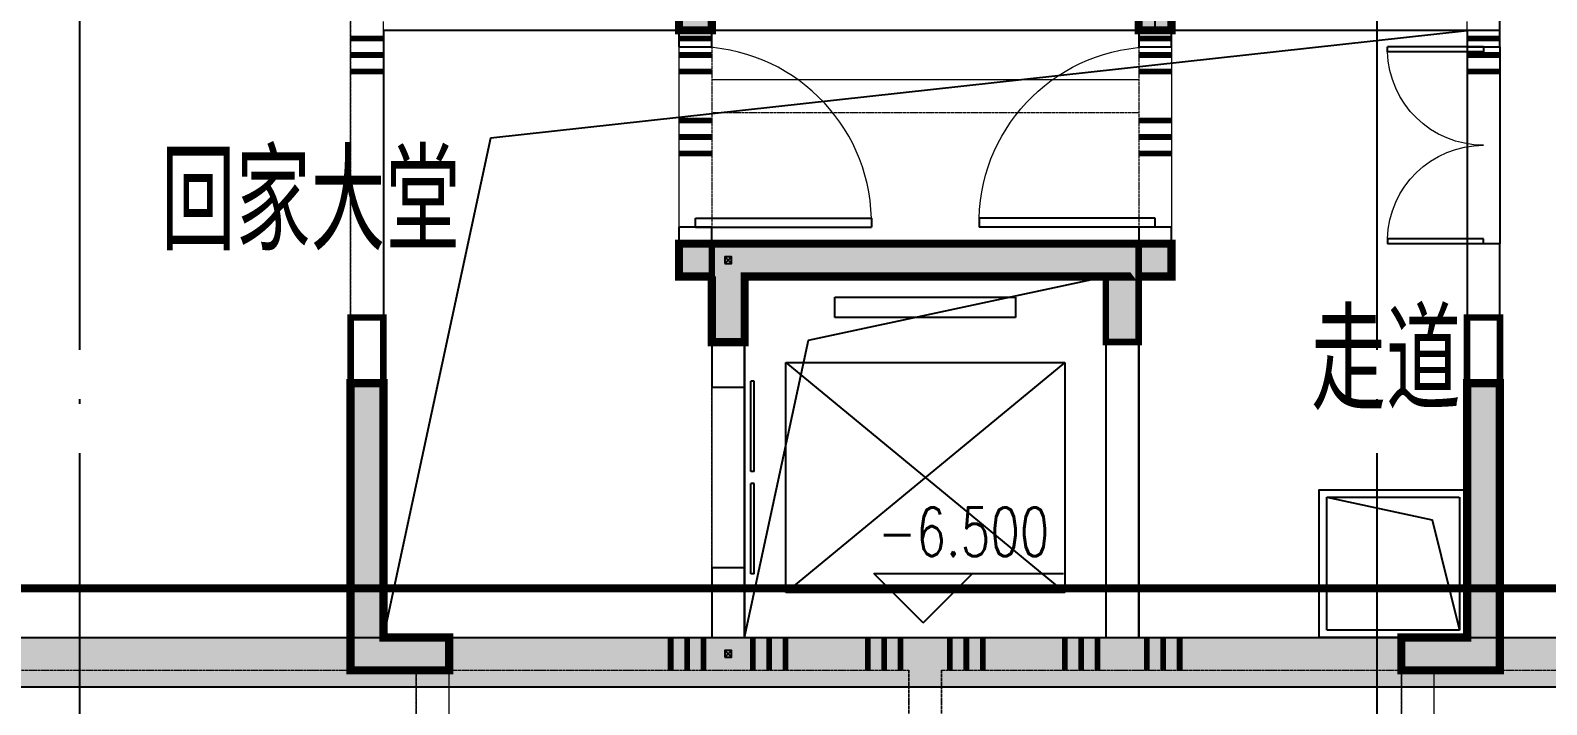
# Model space of a CAD drawing. Extents: x 290727 to 13733020, y 1731457 to 3643100.
# Drawn here: x 592112 to 601347, y 2146870 to 2150980 of the extents above; entities that cross this region are included whole.
import ezdxf

# ---------------------------------------------------------------- set-up
doc = ezdxf.new("R2010")
doc.units = 0
doc.header["$LTSCALE"] = 10
for name, pattern in [('DASH', [0.35, 0.25, -0.1]), ('DASHED', [0.75, 0.5, -0.25]), ('DOTE', [2.4200000000000004, 2, -0.2, 0.02, -0.2])]:
    doc.linetypes.add(name, pattern=pattern)
doc.layers.get('0').update_dxf_attribs({"linetype": 'CONTINUOUS'})
for name, color, linetype in [('BEAM_CON', 4, 'CONTINUOUS'), ('BEAM_CONT', 4, 'CONTINUOUS'), ('BEAM_DASH', 144, 'DASHED'), ('BEAM_SE', 144, 'DASHED'), ('DIM_ELEV', 3, 'CONTINUOUS'), ('DOTE', 8, 'DOTE'), ('EVTR', 2, 'CONTINUOUS'), ('pl', 7, 'CONTINUOUS'), ('PROMPT', 1, 'CONTINUOUS'), ('PUB_HATCH', 8, 'CONTINUOUS'), ('PUB_TEXT', 7, 'CONTINUOUS'), ('WALL', 255, 'CONTINUOUS'), ('WINDOW', 4, 'CONTINUOUS'), ('作业图', 4, 'CONTINUOUS'), ('文字', 4, 'CONTINUOUS'), ('洞口边线', 7, 'CONTINUOUS'), ('防火分区示意线', 4, 'CONTINUOUS'), ('防火分区线', 7, 'CONTINUOUS')]:
    doc.layers.add(name, color=color, linetype=linetype)
for name, color, linetype, lineweight in [('S_ConcWall', 8, 'CONTINUOUS', 35), ('S_Hole', 9, 'CONTINUOUS', 18), ('S_SubBeamHoop', 1, 'CONTINUOUS', 40)]:
    doc.layers.add(name, color=color, linetype=linetype, lineweight=lineweight)
doc.layers.get('0').off()
doc.styles.add('_TCH_DIM', font='SIMPLEX', dxfattribs={"bigfont": 'GBCBIG'})
doc.styles.add('HNSJY', font='HNSJY-07', dxfattribs={"width": 0.8, "bigfont": 'HNSJY-HZ'})

# ---------------------------------------------------------------- blocks, each defined once
blk = doc.blocks.new('A$C55C93FC2')
at = {"layer": 'DOTE', "linetype": 'DOTE', "ltscale": 150}
for p, q in [((107484.1350579558, 127235.4713699026), (107484.1350579553, 12199.99773951061)), ((115384.1350579556, 127235.4713699026), (115384.1350579551, 12199.99773951061))]:
    blk.add_line(p, q, dxfattribs=at)
blk = doc.blocks.new('A$C0FD13E37')
h = blk.add_hatch(color=0)
h.dxf.hatch_style = 1
h.paths.add_polyline_path([(13574.85414644354, 4200.000203816046), (13824.85414644354, 4200.000203816046), (13824.85414644354, 2149.999715534796), (13574.85414644354, 2149.999715534796)])
h.paths.add_polyline_path([(7574.99867769354, 4200.000203816046), (7824.99867769354, 4200.000203816046), (7824.99867769354, 2149.999715534796), (7574.99867769354, 2149.999715534796)])
h.paths.add_polyline_path([(3599.99867769354, -0.0002844652044586837), (3599.99867769354, 2149.999715534796), (3849.99867769354, 2149.999715534796), (3849.99867769354, 249.9997155347955), (4499.99867769354, 249.9997155347955), (4499.99867769354, -0.0002844652044586837)])
h.paths.add_polyline_path([(8799.99477144354, 12950.00020381605), (8799.99477144354, 13200.00020381605), (9399.99867769354, 13200.00020381605), (9399.99867769354, 9400.000203816046), (9199.99867769354, 9400.000203816046), (9199.99867769354, 12950.00020381605)])
h.paths.add_polyline_path([(12199.85219331854, 12950.00020381605), (12199.85219331854, 9400.000203816046), (11999.85219331854, 9400.000203816046), (11999.85219331854, 13200.00020381605), (12599.84828706854, 13200.00020381605), (12599.84828706854, 12950.00020381605)])
h.paths.add_polyline_path([(7199.99867769354, 5500.000203816046), (7199.99867769354, 7250.000203816046), (7399.99867769354, 7250.000203816046), (7399.99867769354, 5700.000203816046), (7799.99867769354, 5700.000203816046), (7799.99867769354, 5500.000203816046)])
h.paths.add_polyline_path([(13999.85219331854, 5700.000203816046), (13999.85219331854, 7250.000203816046), (14199.85219331854, 7250.000203816046), (14199.85219331854, 5500.000203816046), (13599.85219331854, 5500.000203816046), (13599.85219331854, 5700.000203816046)])
h.paths.add_polyline_path([(-0.001078165834769607, -0.0007727464544586837), (-0.001078165834769607, 2149.999715534796), (249.9989218341652, 2149.999715534796), (249.9989218341652, 250.0002038160455), (399.9984335529152, 250.0006920972955), (399.9991659747902, 0.0006920972955413163)])
h.paths.add_polyline_path([(249.9989218341652, 5450.000203816046), (249.9989218341652, 3550.000203816046), (-0.001078165834769607, 3550.000203816046), (-0.001078165834769607, 5700.000203816046), (399.9989218341652, 5700.000203816046), (399.9989218341652, 5450.000203816046)])
h.paths.add_polyline_path([(10099.99867769354, 249.9997155347955), (10575.42348238104, 249.9997155347955), (10574.99867769354, 2149.973836628546), (10824.99867769354, 2150.025594441046), (10825.42348238104, 249.9997155347955), (11299.99867769354, 249.9997155347955), (11299.99867769354, -0.0002844652044586837), (10575.42348238104, -0.0002844652044586837), (10099.99867769354, -0.0002844652044586837)])
h.paths.add_polyline_path([(17549.99965425604, 249.9997155347955), (17549.99965425604, 2149.999715534796), (17799.99965425604, 2149.999715534796), (17799.99965425604, -0.0002844652044586837), (16899.99965425604, -0.0002844652044586837), (16899.99965425604, 249.9997155347955)])
h.paths.add_polyline_path([(19849.99965425604, 5700.000203816046), (19849.99965425604, 6050.000203816046), (20099.99965425604, 6050.000203816046), (20099.99965425604, 5450.000203816046), (17949.99965425604, 5450.000203816046), (17949.99965425604, 5700.000203816046)])
h.paths.add_polyline_path([(7449.99867769354, 12950.00020381605), (7449.99867769354, 10550.00020381605), (6799.99867769354, 10550.00020381605), (6799.99867769354, 10800.00020381605), (7199.99867769354, 10800.00020381605), (7199.99867769354, 13200.00020381605), (7499.99477144354, 13200.00020381605), (7499.99477144354, 12950.00020381605)])
h.paths.add_polyline_path([(14199.85219331854, 13200.00020381605), (14199.85219331854, 10800.00020381605), (14599.85316988104, 10800.00020381605), (14599.85316988104, 10550.00020381605), (13949.85219331854, 10550.00020381605), (13949.85219331854, 12950.00020381605), (13899.84828706854, 12950.00020381605), (13899.84828706854, 13200.00020381605)])
h.paths.add_polyline_path([(19849.99965425604, 10550.00020381605), (19499.99965425604, 10550.00020381605), (19499.99965425604, 10800.00020381605), (20099.99965425604, 10800.00020381605), (20099.99965425604, 8650.000203816046), (19849.99965425604, 8650.000203816046)])
h.paths.add_polyline_path([(1299.998921834165, 5450.000203816046), (1299.998921834165, 6100.000203816046), (1549.998921834165, 6100.000203816046), (1549.998921834165, 5700.000203816046), (3449.99867769354, 5700.000203816046), (3449.99867769354, 5450.000203816046)])
h.paths.add_polyline_path([(1549.998921834165, 10550.00020381605), (1549.998921834165, 8650.000203816046), (1299.998921834165, 8650.000203816046), (1299.998921834165, 10800.00020381605), (1899.998921834165, 10800.00020381605), (1899.998921834165, 10550.00020381605)])
h.paths.add_polyline_path([(28774.99965425604, 4199.646688191046), (29024.99965425604, 4199.646688191046), (29024.99965425604, 2149.647176472296), (28774.99965425604, 2149.647176472296)])
h.paths.add_polyline_path([(34774.93520113104, 4199.374227253546), (35024.93520113104, 4199.364461628546), (35024.86098238104, 2149.364461628546), (34774.86098238104, 2149.373250691046)])
h.paths.add_polyline_path([(38749.74379488104, 249.9997155347955), (38749.82191988104, 2149.189656941046), (38999.82191988104, 2149.179891316046), (38999.74379488104, -0.0002844652044586837), (38099.74379488104, -0.0002844652044586837), (38099.74379488104, 249.9997155347955)])
h.paths.add_polyline_path([(33400.33754488104, 12949.43965694105), (33800.33363863104, 12949.41817256605), (33800.34535738104, 13199.41817256605), (33200.33754488104, 13199.44746944105), (33200.18129488104, 9399.448446003546), (33400.17738863104, 9399.441610066046)])
h.paths.add_polyline_path([(30600.48012300604, 13199.57051631605), (30600.32387300604, 9399.567586628546), (30400.32777925604, 9399.574422566046), (30400.48402925604, 12949.57442256605), (30000.47426363104, 12949.58223506605), (30000.47816988104, 13199.58028194105)])
h.paths.add_polyline_path([(35199.99770113104, 5700.000203816046), (35199.99770113104, 7249.349813191046), (35399.99770113104, 7249.349813191046), (35399.99770113104, 5500.000203816046), (34799.99770113104, 5500.000203816046), (34799.99770113104, 5700.000203816046)])
h.paths.add_polyline_path([(28400.14027925604, 5500.000203816046), (28400.21840425604, 7249.608602253546), (28600.21840425604, 7249.598836628546), (28600.14027925604, 5700.000203816046), (29000.14223238104, 5700.000203816046), (29000.14223238104, 5500.000203816046)])
h.paths.add_polyline_path([(31299.81410738104, 249.9997155347955), (31774.35707613104, 249.9997155347955), (31774.88832613104, 2149.638387409796), (32024.88832613104, 2149.568074909796), (32024.35707613104, 249.9997155347955), (32499.81410738104, 249.9997155347955), (32499.81410738104, -0.0002844652044586837), (32024.28676363104, -0.0002844652044586837), (31299.81410738104, -0.0002844652044586837)])
h.paths.add_polyline_path([(24799.74379488104, -0.0002844652044586837), (24799.82777925604, 2149.836629597296), (25049.82777925604, 2149.826375691046), (25049.74379488104, 249.9997155347955), (25699.81410738104, 249.9997155347955), (25699.81410738104, -0.0002844652044586837)])
h.paths.add_polyline_path([(22499.99965425604, 5450.000203816046), (22499.99965425604, 6049.939656941046), (22749.99965425604, 6049.939656941046), (22749.99965425604, 5700.000203816046), (24649.99965425604, 5700.000203816046), (24649.99965425604, 5450.000203816046)])
h.paths.add_polyline_path([(22500.23598238104, 10799.94453975355), (23100.23988863104, 10799.91621944105), (23100.22816988104, 10549.91621944105), (22750.23598238104, 10549.93282100355), (22750.15981050604, 8649.933797566046), (22500.15981050604, 8649.943563191046)])
h.paths.add_polyline_path([(28650.48012300604, 12949.60176631605), (28650.37856050604, 10549.60371944105), (28000.37856050604, 10549.60371944105), (28000.37856050604, 10799.60371944105), (28400.37856050604, 10799.60371944105), (28400.48012300604, 13199.60567256605), (28700.47816988104, 13199.59590694105), (28700.47426363104, 12949.59590694105)])
h.paths.add_polyline_path([(35400.33754488104, 13199.34786006605), (35400.23598238104, 10799.34493037855), (35800.24379488104, 10799.33028194105), (35800.22426363104, 10549.33028194105), (35150.23598238104, 10549.36250850355), (35150.34145113104, 12949.35957881605), (35100.33363863104, 12949.37715694105), (35100.34535738104, 13199.37715694105)])
h.paths.add_polyline_path([(41049.99770113104, 5700.000203816046), (41049.99770113104, 6099.076375691046), (41299.99770113104, 6099.076375691046), (41299.99770113104, 5450.000203816046), (39149.99770113104, 5450.000203816046), (39149.99770113104, 5700.000203816046)])
h.paths.add_polyline_path([(41300.23598238104, 10799.07442256605), (41300.15785738104, 8649.072469441046), (41050.15785738104, 8649.082235066046), (41050.23988863104, 10549.08516475355), (40700.22816988104, 10549.09981319105), (40700.23988863104, 10799.09981319105)])
h.paths.add_polyline_path([(42350.00160738104, 5450.000203816046), (42199.99770113104, 5450.000203816046), (42199.99770113104, 5700.000203816046), (42599.99770113104, 5700.000203816046), (42599.90395113104, 3549.012899128546), (42349.90395113104, 3549.024617878546)])
h.paths.add_polyline_path([(42599.74379488104, -0.0007727464544586837), (42199.74379488104, 0.0006920972955413163), (42199.74379488104, 250.0006920972955), (42349.74379488104, 250.0002038160455), (42349.82191988104, 2149.022664753546), (42599.82191988104, 2149.012899128546)])
h.paths.add_polyline_path([(21599.87074800604, 0.0006920972955413163), (21174.87074800604, 0.0002038160455413163), (20999.87074800604, 0.0006920972955413163), (20999.87074800604, 250.0006920972955), (21174.87074800604, 250.0002038160455), (21175.02895113104, 2150.009481159796), (21425.02895113104, 2149.989949909796), (21424.87074800604, 250.0002038160455), (21599.87074800604, 250.0006920972955)])
h.paths.add_polyline_path([(30600.22816988104, 8099.569539753546), (30400.22816988104, 8099.569539753546), (30400.22816988104, 7899.569539753546), (30600.2451009599, 7899.586473699543), (30600.27895113104, 7499.761922566046), (30800.27895113104, 7499.781453816046), (30800.22816988104, 7899.559774128546), (32999.96645113104, 7899.458211628546), (33000.16176363104, 7499.570516316046), (33200.16176363104, 7499.636922566046), (33200.05236806325, 7899.586467637855), (33199.99770113104, 7899.569539753546), (33199.99770113104, 8099.43913027161)])
h.paths.add_polyline_path([(56274.85414644354, 4200.000203816046), (56524.85414644354, 4200.000203816046), (56524.85414644354, 2149.999715534796), (56274.85414644354, 2149.999715534796)])
h.paths.add_polyline_path([(50274.99867769354, 4200.000203816046), (50524.99867769354, 4200.000203816046), (50524.99867769354, 2149.999715534796), (50274.99867769354, 2149.999715534796)])
h.paths.add_polyline_path([(46299.99867769354, -0.0002844652044586837), (46299.99867769354, 2149.999715534796), (46549.99867769354, 2149.999715534796), (46549.99867769354, 249.9997155347955), (47199.99867769354, 249.9997155347955), (47199.99867769354, -0.0002844652044586837)])
h.paths.add_polyline_path([(51499.99477144354, 12950.00020381605), (51499.99477144354, 13200.00020381605), (52099.99867769354, 13200.00020381605), (52099.99867769354, 9400.000203816046), (51899.99867769354, 9400.000203816046), (51899.99867769354, 12950.00020381605)])
h.paths.add_polyline_path([(54899.85219331854, 12950.00020381605), (54899.85219331854, 9400.000203816046), (54699.85219331854, 9400.000203816046), (54699.85219331854, 13200.00020381605), (55299.84828706854, 13200.00020381605), (55299.84828706854, 12950.00020381605)])
h.paths.add_polyline_path([(49899.99867769354, 5500.000203816046), (49899.99867769354, 7250.000203816046), (50099.99867769354, 7250.000203816046), (50099.99867769354, 5700.000203816046), (50499.99867769354, 5700.000203816046), (50499.99867769354, 5500.000203816046)])
h.paths.add_polyline_path([(56699.85219331854, 5700.000203816046), (56699.85219331854, 7250.000203816046), (56899.85219331854, 7250.000203816046), (56899.85219331854, 5500.000203816046), (56299.85219331854, 5500.000203816046), (56299.85219331854, 5700.000203816046)])
h.paths.add_polyline_path([(42699.99892183417, -0.0007727464544586837), (42699.99892183417, 2149.999715534796), (42949.99892183417, 2149.999715534796), (42949.99892183417, 250.0002038160455), (43099.99843355292, 250.0006920972955), (43099.99916597479, 0.0006920972955413163)])
h.paths.add_polyline_path([(42949.99892183417, 5450.000203816046), (42949.99892183417, 3550.000203816046), (42699.99892183417, 3550.000203816046), (42699.99892183417, 5700.000203816046), (43099.99892183417, 5700.000203816046), (43099.99892183417, 5450.000203816046)])
h.paths.add_polyline_path([(52799.99867769354, 249.9997155347955), (53275.42348238104, 249.9997155347955), (53274.99867769354, 2149.973836628546), (53524.99867769354, 2150.025594441046), (53525.42348238104, 249.9997155347955), (53999.99867769354, 249.9997155347955), (53999.99867769354, -0.0002844652044586837), (53275.42348238104, -0.0002844652044586837), (52799.99867769354, -0.0002844652044586837)])
h.paths.add_polyline_path([(60249.99965425604, 249.9997155347955), (60249.99965425604, 2149.999715534796), (60499.99965425604, 2149.999715534796), (60499.99965425604, -0.0002844652044586837), (59599.99965425604, -0.0002844652044586837), (59599.99965425604, 249.9997155347955)])
h.paths.add_polyline_path([(62549.99965425604, 5700.000203816046), (62549.99965425604, 6050.000203816046), (62799.99965425604, 6050.000203816046), (62799.99965425604, 5450.000203816046), (60299.99965425604, 5450.000203816104), (60299.99965425604, 5700.000203816104)])
h.paths.add_polyline_path([(50149.99867769354, 12950.00020381605), (50149.99867769354, 10550.00020381605), (49499.99867769354, 10550.00020381605), (49499.99867769354, 10800.00020381605), (49899.99867769354, 10800.00020381605), (49899.99867769354, 13200.00020381605), (50199.99477144354, 13200.00020381605), (50199.99477144354, 12950.00020381605)])
h.paths.add_polyline_path([(56899.85219331854, 13200.00020381605), (56899.85219331854, 10800.00020381605), (57299.85316988104, 10800.00020381605), (57299.85316988104, 10550.00020381605), (56649.85219331854, 10550.00020381605), (56649.85219331854, 12950.00020381605), (56599.84828706854, 12950.00020381605), (56599.84828706854, 13200.00020381605)])
h.paths.add_polyline_path([(62549.99965425604, 10550.00020381605), (62199.99965425604, 10550.00020381605), (62199.99965425604, 10800.00020381605), (62799.99965425604, 10800.00020381605), (62799.99965425604, 8650.000203816046), (62549.99965425604, 8650.000203816046)])
h.paths.add_polyline_path([(43999.99892183417, 5450.000203816046), (43999.99892183417, 6100.000203816046), (44249.99892183417, 6100.000203816046), (44249.99892183417, 5700.000203816046), (46499.99867769354, 5700.000203815871), (46499.99867769354, 5450.000203815871)])
h.paths.add_polyline_path([(44249.99892183417, 10550.00020381605), (44249.99892183417, 8650.000203816046), (43999.99892183417, 8650.000203816046), (43999.99892183417, 10800.00020381605), (44599.99892183417, 10800.00020381605), (44599.99892183417, 10550.00020381605)])
h.paths.add_polyline_path([(63849.87074800604, 0.0002038160455413163), (63674.87074800604, 0.0006920972955413163), (63674.87074800604, 250.0006920972955), (63849.87074800604, 250.0002038160455), (63850.02895113104, 2150.009481159796), (64100.02895113104, 2149.989949909796), (64099.87074800604, 250.0002038160455), (64099.87074800604, 0.0006920972955413163)])
h.paths.add_polyline_path([(63849.90395134292, 3549.024617902352), (63850.00160738104, 5450.000203816046), (63699.99770113104, 5450.000203816046), (63699.99770113104, 5700.000203816046), (64099.99770113104, 5700.00020381622), (64100.22057316103, 3549.012884286931)])
h.paths.add_polyline_path([(52100.16640230292, 8100.112020247267), (51900.16640230292, 8100.112020247267), (51900.16640230292, 7900.112020247267), (52100.18333338178, 7900.128954193206), (52100.21718355292, 7500.304403059767), (52300.21718355292, 7500.323934309767), (52300.16640230292, 7900.102254622267), (54499.90468355292, 7900.000692122267), (54500.09999607946, 7500.112996809767), (54700.09999605292, 7500.179403059767), (54699.99060048512, 7900.128948131518), (54899.93593355292, 7900.112020247267), (54899.93593355292, 8099.981610780582)])
h.paths.add_polyline_path([(9600.01332613104, 7900.000203816046), (11799.89027925604, 7900.000203816046)], flags=17)
edge = h.paths.add_edge_path()
edge.add_line((11799.80043550604, 7500.221883503546), (11799.89027925604, 7900.000203816046))
edge.add_line((11799.80043550604, 7500.221883503546), (11799.89027925604, 7900.000203816046))
edge = h.paths.add_edge_path()
edge.add_line((11999.87563081854, 8100.000203816046), (9400.01332613104, 8100.000203816046))
edge.add_line((9400.01332613104, 8100.000203816046), (9200.01332613104, 8100.000203816046))
edge.add_line((9200.01332613104, 8100.000203816046), (9200.01332613104, 7900.000203816046))
edge.add_line((9200.01332613104, 7900.000203816046), (9400.030257209903, 7900.017137762043))
h = blk.add_hatch(color=0)
h.dxf.hatch_style = 1
h.paths.add_polyline_path([(9400.01332613104, 8100.000203816046), (9400.03025864344, 7900.000205249584), (9400.008441681042, 7899.995321451453), (9399.99867769354, 7500.186727253546), (9599.99867769354, 7500.180867878546), (9600.013326131273, 7900.000203816046), (11799.89027925604, 7900.000203816046), (11799.80043550604, 7500.221883503546), (11999.80043148738, 7500.239145676722), (11999.76592630218, 7900.017137762043), (12199.78285738104, 7900.000203816046), (12199.78285738104, 8100.000203816046)])
at = {"layer": 'S_ConcWall', "color": 0, "lineweight": 35, "ltscale": 0.9999999776482582}
blk.add_lwpolyline([(9400.01332613104, 8100.000203816046), (9400.03025864344, 7900.000205249584), (9400.008441681042, 7899.995321451453), (9399.99867769354, 7500.186727253546), (9599.99867769354, 7500.180867878546), (9600.013326131273, 7900.000203816046), (11799.89027925604, 7900.000203816046), (11799.80043550604, 7500.221883503546), (11999.80043148738, 7500.239145676722), (11999.76592630218, 7900.017137762043), (12199.78285738104, 7900.000203816046), (12199.78285738104, 8100.000203816046), (9400.01332613104, 8100.000203816046)], dxfattribs=at)
for points in [[(7199.99867769354, 5500.000203816046), (7199.99867769354, 7250.000203816046), (7399.99867769354, 7250.000203816046), (7399.99867769354, 5700.000203816046), (7799.99867769354, 5700.000203816046), (7799.99867769354, 5500.000203816046)], [(13999.85219331854, 5700.000203816046), (13999.85219331854, 7250.000203816046), (14199.85219331854, 7250.000203816046), (14199.85219331854, 5500.000203816046), (13599.85219331854, 5500.000203816046), (13599.85219331854, 5700.000203816046)]]:
    blk.add_lwpolyline(points, close=True, dxfattribs=at)
blk = doc.blocks.new('$DorLib2D$00000127')
at = {"color": 0, "linetype": 'Continuous'}
for p, q in [((-0.0333333333328483, 0.79489831543669, -93.75), (-0.5333333333328483, 0.79489831543669, -93.75)), ((-0.5333333333328483, 0.79489831543669, -93.75), (-0.5333333333328483, 0.6904056441872441, -93.75)), ((-0.0333333333328483, 0.79489831543669, -93.75), (-0.0333333333328483, 0.6904056441872441, -93.75)), ((0.0333333333328483, 0.79489831543669, -93.75), (0.0333333333328483, 0.6904056441872441, -93.75)), ((0.5333333333328483, 0.79489831543669, -93.75), (0.0333333333328483, 0.79489831543669, -93.75)), ((0.5333333333328483, 0.79489831543669, -93.75), (0.5333333333328483, 0.6904056441872441, -93.75)), ((-0.0333333333328483, 0.6904056441872441, -93.75), (-0.5333333333328483, 0.6904056441872441, -93.75)), ((0.5333333333328483, 0.6904056441872441, -93.75), (0.0333333333328483, 0.6904056441872441, -93.75)), ((0.5, 0.4999999999999787, -93.75), (-0.5, 0.4999999999999787, -93.75))]:
    blk.add_line(p, q, dxfattribs=at)
blk = doc.blocks.new('$DorLib2D$00000001')
for p, q in [((0.45, 0.975), (0.5000000000000002, 0.975)), ((0.45, 0), (0.45, 0.975)), ((0.5, 0), (0.5, 0.975)), ((0.5, 0), (0.45, 0))]:
    blk.add_line(p, q)
at = {"lineweight": 13}
blk.add_arc((0.475, 0), 0.975, 91.46928358135379, 180, dxfattribs=at)
blk = doc.blocks.new('$DorLib2D$00000002')
for p, q in [((-0.5, -1e-16), (-0.5000000000000007, 0.4875)), ((-0.4750000000000007, 0.4875), (-0.5000000000000007, 0.4875)), ((-0.475, 0), (-0.4750000000000007, 0.4875)), ((0.475, 0), (0.4750000000000007, 0.4875)), ((0.4750000000000007, 0.4875), (0.5000000000000007, 0.4875)), ((0.5, -1e-16), (0.5000000000000007, 0.4875)), ((-0.5, -1e-16), (-0.475, 0)), ((0.5, -1e-16), (0.475, 0))]:
    blk.add_line(p, q)
at = {"lineweight": 13}
for centre, start, end in [((-0.4875, 0), 0, 88.53071641864632), ((0.4875, 0), 91.46928358135372, 180)]:
    blk.add_arc(centre, 0.4875, start, end, dxfattribs=at)
blk = doc.blocks.new('车库建筑作业图')
at = {"layer": 'PUB_HATCH', "linetype": 'Continuous'}
for points in [[(591362.3759407898, 2147279.787041828), (591062.3759407455, 2146979.787037476), (600962.3759999578, 2146979.787180409), (600962.3759956268, 2147279.787180409)], [(591362.3805071181, 2147279.777817051), (591062.3805071181, 2146979.777815667), (596362.3805080006, 2146979.777840134), (596362.3805066156, 2147279.777840134)], [(596362.3805066157, 2147279.777840134), (596362.3805080006, 2146979.777840134), (598762.3805080004, 2146979.777851213), (598762.3805066155, 2147279.777851213)], [(598762.3805056333, 2147279.777851213), (598762.3805099645, 2146979.777851213), (603962.3805071188, 2146979.777926287), (603662.3805071188, 2147279.777921956)], [(600962.3759956267, 2147279.787180409), (600962.375999958, 2146979.787180409), (603962.375940822, 2146979.787223678), (603662.3759407996, 2147279.787219361)]]:
    blk.add_hatch(color=256, dxfattribs=at).paths.add_polyline_path(points)
blk.add_lwpolyline([(600862.2193742648, 2148179.777921898), (600862.2190163576, 2147279.777921955), (599962.2206423816, 2147279.777921956), (599962.2206423816, 2148179.777921898)], close=True)
blk.add_lwpolyline([(600007.2206423816, 2148134.777921898), (600650.2033023187, 2147996.171517554), (600817.2193742648, 2147324.775189864)])
at = {"layer": 'DIM_ELEV'}
for p, q in [((597549.6773427075, 2147369.968438508), (597249.6773427075, 2147669.968438508)), ((597249.6773427075, 2147669.968438508), (598404.337873308, 2147669.968438508)), ((597549.6773427075, 2147369.968438508), (597849.6773427075, 2147669.968438508))]:
    blk.add_line(p, q, dxfattribs=at)
at = {"layer": 'EVTR'}
for p, q in [((597012.3805070785, 2149229.777584134), (597012.3805070785, 2149354.777584107)), ((597012.3805070785, 2149354.777584107), (598112.3805070915, 2149354.777584107)), ((598112.3805070915, 2149354.777584107), (598112.3805070915, 2149229.777584134)), ((598112.3805070915, 2149229.777584134), (597012.3805070785, 2149229.777584134)), ((596712.380507099, 2148954.777584129), (598412.380507099, 2148954.777584129)), ((596712.380507099, 2147554.77758414), (596712.380507099, 2148954.777584129)), ((596712.380507099, 2148954.777584129), (598412.380507099, 2147554.77758414)), ((598412.380507099, 2148954.777584129), (596712.380507099, 2147554.77758414)), ((598412.380507099, 2148954.777584129), (598412.380507099, 2147554.77758414)), ((598412.380507099, 2147554.77758414), (596712.380507099, 2147554.77758414))]:
    blk.add_line(p, q, dxfattribs=at)
at = {"layer": 'PROMPT'}
for p, q in [((596342.3805070771, 2149559.777584154), (596382.3805070771, 2149599.777584154)), ((596342.3805070771, 2149599.777584154), (596382.3805070771, 2149559.777584154)), ((596342.3805070771, 2147159.777584154), (596382.3805070771, 2147199.777584154)), ((596342.3805070771, 2147199.777584154), (596382.3805070771, 2147159.777584154))]:
    blk.add_line(p, q, dxfattribs=at)
for points in [[(596342.3805070771, 2149559.777584154), (596382.3805070771, 2149559.777584154), (596382.3805070771, 2149599.777584154), (596342.3805070771, 2149599.777584154)], [(596342.3805070771, 2147159.777584154), (596382.3805070771, 2147159.777584154), (596382.3805070771, 2147199.777584154), (596342.3805070771, 2147199.777584154)]]:
    blk.add_lwpolyline(points, close=True, dxfattribs=at)
at = {"layer": 'WALL'}
for p, q in [((596062.3805070771, 2154579.777584177), (596062.3805070771, 2150879.777584153)), ((596262.3805070771, 2150879.777584153), (596262.3805070771, 2154579.777584177)), ((601062.3805070804, 2150979.777584154), (601062.3805070804, 2152279.77781659)), ((598962.3759407541, 2150979.787346413), (598962.3759407541, 2151179.787346413)), ((598862.3805070771, 2151079.777584154), (598862.3805070771, 2150879.777584151)), ((600862.3759422067, 2150979.78734647), (598962.3759407541, 2150979.787346413)), ((601062.3805070804, 2150979.777584154), (599062.3805070771, 2150979.777584154)), ((599062.3805070771, 2150879.777584151), (599062.3805070771, 2150979.777584154)), ((596062.3805070771, 2150879.777584153), (596262.3805070771, 2150879.777584153)), ((598862.3805070771, 2150879.777584151), (599062.3805070771, 2150879.777584151)), ((596262.3805070771, 2149779.777584153), (596062.3805070771, 2149779.777584153)), ((596062.3805070771, 2149779.777584153), (596062.3805070771, 2149479.777584154)), ((596262.3805070771, 2149679.777584154), (596262.3805070771, 2149779.777584153)), ((599062.3805070771, 2149779.777584151), (598862.3805070771, 2149779.777584151)), ((598862.3805070771, 2149779.777584151), (598862.3805070771, 2149679.777584154)), ((599062.3805070771, 2149479.777584154), (599062.3805070771, 2149779.777584151)), ((596362.3805070771, 2149679.777584154), (596262.3805070771, 2149679.777584154)), ((598762.3805070771, 2149679.777584154), (596362.3805070771, 2149679.777584154)), ((598862.3805070771, 2149679.777584154), (598762.3805070771, 2149679.777584154)), ((596262.3805070771, 2149479.777584154), (596062.3805070771, 2149479.777584154)), ((596262.3805070771, 2149479.777584154), (596262.3805070771, 2148804.777584135)), ((596462.3805070771, 2148804.777584135), (596462.3805070771, 2149479.777584154)), ((598662.3805070771, 2149479.777584154), (596462.3805070771, 2149479.777584154)), ((598662.3805070771, 2149479.777584154), (598662.3805070771, 2147279.777850751)), ((599062.3805070771, 2149479.777584154), (598862.3805070771, 2149479.777584154)), ((598862.3805070771, 2149479.777584154), (598862.3805070771, 2147279.777852656)), ((596262.3805070771, 2148804.777584135), (596462.3805070771, 2148804.777584135)), ((596462.3805070771, 2147704.777584135), (596262.3805070771, 2147704.777584135)), ((596262.3805070771, 2147704.777584135), (596262.3805070771, 2147279.777839672)), ((596462.3805070771, 2147279.777840595), (596462.3805070771, 2147704.777584135))]:
    blk.add_line(p, q, dxfattribs=at)
at = {"layer": 'WALL', "linetype": 'Continuous'}
for p, q in [((601062.3759436238, 2150879.787349211), (601062.3759407573, 2151079.787347856)), ((600862.3759422067, 2150979.78734647), (600862.3759436252, 2150879.787346323)), ((600862.3759436252, 2150879.787346323), (601062.3759436238, 2150879.787349211)), ((601062.3759609503, 2149679.787349211), (600862.3759609496, 2149679.787346323)), ((600862.3759609496, 2149679.787346323), (600862.3759956236, 2147279.787178974)), ((601062.3759956243, 2147279.787181861), (601062.3759609503, 2149679.787349211)), ((591362.3759407898, 2147279.787041828), (600962.3759956268, 2147279.787180409)), ((591362.3805071181, 2147279.777817051), (596362.3805066156, 2147279.777840134)), ((596362.3805066157, 2147279.777840134), (598762.3805066155, 2147279.777851213)), ((598762.3805056333, 2147279.777851213), (603662.3805071188, 2147279.777921956)), ((600962.3759956267, 2147279.787180409), (603662.3759407996, 2147279.787219361)), ((591062.3759407455, 2146979.787037476), (600962.3759999578, 2146979.787180409)), ((591062.3805071181, 2146979.777815667), (596362.3805080006, 2146979.777840134)), ((596362.3805080006, 2146979.777840134), (598762.3805080004, 2146979.777851213)), ((598762.3805099645, 2146979.777851213), (603962.3805071188, 2146979.777926287)), ((600962.375999958, 2146979.787180409), (603962.375940822, 2146979.787223678))]:
    blk.add_line(p, q, dxfattribs=at)
at = {"layer": 'WINDOW', "linetype": 'Continuous'}
for p, q in [((600862.3759436447, 2150879.787346277), (600862.3759609691, 2149679.787346277)), ((601062.3759436447, 2150879.787349164), (601062.3759609691, 2149679.787349164))]:
    blk.add_line(p, q, dxfattribs=at)
at = {"layer": 'WINDOW', "linetype": 'DASH'}
blk.add_lwpolyline([(600817.2193742648, 2148134.777921898), (600817.2193742648, 2147324.775189864), (600007.2206423816, 2147324.775189864), (600007.2206423816, 2148134.777921898)], close=True, dxfattribs=at)
at = {"layer": '防火分区示意线', "color": 2, "linetype": 'DASH', "ltscale": 300, "const_width": 50}
blk.add_lwpolyline([(531568.6886034932, 2170729.762322674), (531568.6764225184, 2158479.79304237), (540532.6735646225, 2158479.787260509), (540968.665414768, 2158479.787260524), (591468.665185499, 2158479.787260526), (591468.6649067947, 2147579.787477283), (596168.6651272863, 2147579.787284652), (596168.6651846655, 2147579.78725009), (603368.665176629, 2147579.787356902), (603368.665176629, 2150829.791702587), (612068.6651765662, 2150829.791646781), (612068.6651765662, 2152679.782608056), (616968.6651765819, 2152679.782608056)], dxfattribs=at)
at = {"layer": '防火分区线', "linetype": 'Continuous', "flags": 128}
blk.add_lwpolyline([(507512.3739114729, 2196379.792442258), (507512.3746123294, 2179979.787121809), (539012.3761731392, 2179979.78712152), (539012.3761731306, 2174979.787121531), (531062.3928978017, 2174979.787121531), (531062.3928977313, 2170329.794515224), (531162.3989699646, 2170329.788048438), (531162.3867889644, 2158079.793161375), (540526.3840708118, 2158079.78712151), (540962.3761789746, 2158079.787121525), (591062.3759407734, 2158079.787121528), (591062.3805071181, 2146979.777715191), (596462.3806140673, 2146979.777715191), (597068.8719792876, 2146979.777843395), (603962.375940822, 2146979.787223678), (603962.375940822, 2150329.791560962), (612462.3759407592, 2150329.791505156), (612462.3759407592, 2152279.782469058), (617362.3759407749, 2152279.782469058)], dxfattribs=at)
at = {"color": 8}
blk.add_blockref('A$C0FD13E37', (586862.4903389234, 2141580.271767298), dxfattribs=at)
at = {"layer": 'WINDOW', "zscale": 1100}
for name, p, xscale, yscale, rotation in [('$DorLib2D$00000001', (596162.3805070771, 2150329.777584153), 1100, 1100, 270), ('$DorLib2D$00000001', (598962.3805070771, 2150329.777584151), -1100, 1100, 90), ('$DorLib2D$00000127', (596362.3805070771, 2148254.777584135), 1100, 200, 270)]:
    blk.add_blockref(name, p, dxfattribs=dict(at, xscale=xscale, yscale=yscale, rotation=rotation))
at = {"layer": 'WINDOW', "linetype": 'Continuous', "xscale": -1200, "yscale": 1200, "zscale": 1200, "rotation": 90.0000008271787}
blk.add_blockref('$DorLib2D$00000002', (600962.3759523069, 2150279.787347721), dxfattribs=at)
at = {"layer": '文字', "linetype": 'Continuous'}
blk.add_blockref('A$C55C93FC2', (484928.2411151752, 2126437.437102827), dxfattribs=at)
at = {"layer": 'PUB_TEXT', "style": '_TCH_DIM', "width": 0.7058823529411765}
blk.add_text('-6.500', height=297.5, dxfattribs=at).set_placement((597274.337873308, 2147774.968438508))
at = {"layer": '文字', "linetype": 'Continuous', "style": 'HNSJY', "width": 0.8}
for s, p in [('回家大堂', (592907.115082518, 2149638.102598467)), ('走道', (599912.375977709, 2148666.97388345))]:
    blk.add_text(s, height=599.9999999999998, dxfattribs=at).set_placement(p)
blk = doc.blocks.new('12-l')
at = {"layer": 'BEAM_CON', "color": 0, "lineweight": 18, "ltscale": 0.9999999776482582}
for p, q in [((764180.2885957249, -937147.6208537649), (764180.2885957249, -938447.6208537649)), ((767180.1471889913, -937147.5827696226), (767180.1801968038, -938447.5827692036)), ((764380.2885957249, -937447.6208537649), (766980.1421113499, -937447.6208537649)), ((766779.8042207249, -940847.6208537649), (766780.0903535374, -938647.6203654587)), ((764579.8393769749, -940847.6208537649), (764580.2885957249, -939047.4401897024)), ((764479.8393769749, -940847.6208537649), (765680.2885957249, -940847.6208537649)), ((765680.2885957249, -940847.6208537649), (766879.8042207249, -940847.6208537649))]:
    blk.add_line(p, q, dxfattribs=at)
at = {"layer": 'BEAM_SE', "color": 0, "lineweight": 18, "ltscale": 0.9999999776482582}
for p, q in [((762180.2885957249, -939297.6208537649), (762180.2885957249, -935997.6208537649)), ((762380.2885957249, -939297.6208537649), (762380.2885957249, -935997.6208537649)), ((768980.1421113499, -939297.6208537649), (768980.1421113499, -935997.6208537649)), ((769180.1421113499, -939297.6208537649), (769180.1421113499, -935997.6208537649)), ((762380.2885957249, -937147.6208537649), (764180.2885957249, -937147.6208537649)), ((764380.2885957249, -937147.6208537649), (764380.2885957249, -938447.6208537649)), ((766980.1471890558, -937147.5878477476), (766980.1801968683, -938447.5878473285)), ((767180.1421113499, -937147.6208537649), (768980.1421113499, -937147.6208537649)), ((764380.2885957249, -937647.6208537649), (766980.1421113499, -937647.6208537649)), ((766979.8042207249, -940847.6208537649), (766980.0903535374, -938647.6496623337)), ((764379.8393769749, -940847.6208537649), (764380.2885957249, -939047.4343303274)), ((759480.2885957249, -940847.6208537649), (762180.2885957249, -940847.6208537649)), ((762780.2885957249, -940847.6208537649), (764479.8393769749, -940847.6208537649)), ((766879.8042207249, -940847.6208537649), (768580.1421113499, -940847.6208537649)), ((769180.1421113499, -940847.6208537649), (771880.2895722874, -940847.6208537649)), ((759380.2885957249, -941047.6208537649), (762180.2885957249, -941047.6208537649)), ((762580.2885957249, -942347.6208537649), (762580.2885957249, -941047.6208537649)), ((762780.2885957249, -942347.6208537649), (762780.2885957249, -941047.6208537649)), ((762780.2885957249, -941047.6208537649), (764479.8393769749, -941047.6208537649)), ((764479.8393769749, -941047.6208537649), (765580.2885957249, -941047.6208537649)), ((765580.2885957249, -944397.6418498587), (765580.2885957249, -941047.6208537649)), ((765780.2885957249, -941047.6208537649), (766879.8042207249, -941047.6208537649)), ((765780.2885957249, -944397.6008342337), (765780.2885957249, -941047.6208537649)), ((766879.8042207249, -941047.6208537649), (768580.1421113499, -941047.6208537649)), ((768580.1440644749, -942347.6208537649), (768580.1440644749, -941047.6208537649)), ((768780.1440644749, -942347.6208537649), (768780.1440644749, -941047.6208537649)), ((769180.1421113499, -941047.6208537649), (771980.2895722874, -941047.6208537649))]:
    blk.add_line(p, q, dxfattribs=at)
at = {"layer": 'S_ConcWall', "color": 0, "lineweight": 35, "ltscale": 0.9999999776482582, "const_width": 50}
for points in [[(764180.2885957249, -933597.6208537649), (763780.2846894749, -933597.6208537649), (763780.2846894749, -933347.6208537649), (764380.2885957249, -933347.6208537649), (764380.2885957249, -937147.6208537649), (764180.2885957249, -937147.6208537649)], [(767580.1382050999, -933597.6208537649), (767180.1421113499, -933597.6208537649), (767180.1421113499, -937147.6208537649), (766980.1421113499, -937147.6208537649), (766980.1421113499, -933347.6208537649), (767580.1382050999, -933347.6208537649)], [(762780.2885957249, -941047.6208537649), (762180.2885957249, -941047.6208537649), (762180.2885957249, -939297.6208537649), (762380.2885957249, -939297.6208537649), (762380.2885957249, -940847.6208537649), (762780.2885957249, -940847.6208537649)], [(768580.1421113499, -940847.6208537649), (768980.1421113499, -940847.6208537649), (768980.1421113499, -939297.6208537649), (769180.1421113499, -939297.6208537649), (769180.1421113499, -941047.6208537649), (768580.1421113499, -941047.6208537649)]]:
    blk.add_lwpolyline(points, close=True, dxfattribs=at)
at = {"layer": 'S_ConcWall', "color": 0, "const_width": 50}
for points in [[(764380.3032441624, -938447.6208537649), (764180.3032441624, -938447.6208537649), (764180.3032441624, -938647.6208537649), (764380.3201752412, -938647.6039198189)], [(766980.1655488499, -938447.6208537649), (766980.1655488499, -938447.6208537649), (764380.3032441624, -938447.6208537649)], [(766980.0727754452, -938447.6208537649), (767180.0727754452, -938447.6208537649), (767180.0727754452, -938647.6208537649), (766980.0558443663, -938647.6039198189)], [(764380.2983602451, -938647.6039216658), (764380.2885957249, -939047.4343303274), (764580.2885957249, -939047.4401897024), (764580.3032441624, -938647.6208537649), (766780.1801972874, -938647.6208537649), (766780.0903535374, -938647.6203654587), (766780.0903535374, -938647.6203654587)], [(764580.3032441624, -938647.6208537649), (766780.1801972874, -938647.6208537649), (766780.0903535374, -938647.6203654587), (766980.0903535374, -938647.6496623337), (766980.0558443663, -938647.6039198189)]]:
    blk.add_lwpolyline(points, dxfattribs=at)
at = {"layer": 'S_Hole', "color": 0, "ltscale": 0.9999999776482582}
blk.add_lwpolyline([(764580.3030000217, -940847.6203654587), (766779.8186250217, -940847.6203654587), (766780.1946015842, -938647.6203654587), (764580.3176484592, -938647.6203654587), (764580.3030000217, -940847.6203654587)], close=True, dxfattribs=at)
at = {"layer": 'S_SubBeamHoop', "color": 0, "linetype": 'Continuous', "ltscale": 0.9999999776482582, "const_width": 35}
for points in [[(762180.3030000217, -937197.6074142526), (762380.3030000217, -937197.6074142526)], [(764180.3030000217, -937197.6074142526), (764380.3030000217, -937197.6074142526)], [(766980.1565156467, -937197.6074142526), (767180.1565156467, -937197.6074142526)], [(768980.1565156467, -937197.6074142526), (769180.1565156467, -937197.6074142526)], [(762180.3030000217, -937297.6074142526), (762380.3030000217, -937297.6074142526)], [(764180.3030000217, -937297.6074142526), (764380.3030000217, -937297.6074142526)], [(766980.1565156467, -937297.6074142526), (767180.1565156467, -937297.6074142526)], [(768980.1565156467, -937297.6074142526), (769180.1565156467, -937297.6074142526)], [(762180.3030000217, -937397.6074142526), (762380.3030000217, -937397.6074142526)], [(764180.3030000217, -937397.6074142526), (764380.3030000217, -937397.6074142526)], [(766980.1565156467, -937397.6074142526), (767180.1565156467, -937397.6074142526)], [(768980.1565156467, -937397.6074142526), (769180.1565156467, -937397.6074142526)], [(764180.3030000217, -937697.6074142526), (764380.3030000217, -937697.6074142526)], [(766980.1565156467, -937697.6074142526), (767180.1565156467, -937697.6074142526)], [(764180.3030000217, -937797.6074142526), (764380.3030000217, -937797.6074142526)], [(766980.1565156467, -937797.6074142526), (767180.1565156467, -937797.6074142526)], [(764180.3030000217, -937897.6074142526), (764380.3030000217, -937897.6074142526)], [(766980.1565156467, -937897.6074142526), (767180.1565156467, -937897.6074142526)], [(764129.8537812717, -940847.6074142526), (764129.8537812717, -941047.6074142526)], [(764229.8537812717, -940847.6074142526), (764229.8537812717, -941047.6074142526)], [(764329.8537812717, -940847.6074142526), (764329.8537812717, -941047.6074142526)], [(764629.8537812717, -940847.6074142526), (764629.8537812717, -941047.6074142526)], [(764729.8537812717, -940847.6074142526), (764729.8537812717, -941047.6074142526)], [(764829.8537812717, -940847.6074142526), (764829.8537812717, -941047.6074142526)], [(765330.3030000217, -940847.6074142526), (765330.3030000217, -941047.6074142526)], [(765430.3030000217, -940847.6074142526), (765430.3030000217, -941047.6074142526)], [(765530.3030000217, -940847.6074142526), (765530.3030000217, -941047.6074142526)], [(765830.3030000217, -940847.6074142526), (765830.3030000217, -941047.6074142526)], [(765930.3030000217, -940847.6074142526), (765930.3030000217, -941047.6074142526)], [(766030.3030000217, -940847.6074142526), (766030.3030000217, -941047.6074142526)], [(766529.8186250217, -940847.6074142526), (766529.8186250217, -941047.6074142526)], [(766629.8186250217, -940847.6074142526), (766629.8186250217, -941047.6074142526)], [(766729.8186250217, -940847.6074142526), (766729.8186250217, -941047.6074142526)], [(767029.8186250217, -940847.6074142526), (767029.8186250217, -941047.6074142526)], [(767129.8186250217, -940847.6074142526), (767129.8186250217, -941047.6074142526)], [(767229.8186250217, -940847.6074142526), (767229.8186250217, -941047.6074142526)]]:
    blk.add_lwpolyline(points, dxfattribs=at)
blk = doc.blocks.new('梁图-10.22')
at = {"color": 0}
blk.add_lwpolyline([(-1523873.939044674, 185803.1076989188), (-1480274.18478473, 185801.5226783836), (-1459774.176650922, 185800.0310152201), (-1459773.922689994, 191501.544247685), (-1461073.85797377, 191501.544247638), (-1461073.64219123, 196600.6184645891), (-1464973.524523225, 196600.7972693443), (-1464973.524523225, 196600.7972693443), (-1466554.694300402, 196600.8697640123), (-1466973.684408743, 196600.8889741879), (-1466973.684408744, 197335.8167524044), (-1466974.068197806, 197336.489953537), (-1466974.068197806, 199001.5442476016), (-1473973.921713433, 199001.5442476016), (-1473973.921713433, 196601.5442476259), (-1480874.021243379, 196601.5442476245), (-1488473.684351465, 196602.5383558567), (-1488473.684351465, 199002.4453451117), (-1495473.44020968, 199002.7415584973), (-1495473.54177334, 196602.712190541), (-1509674.068140528, 196603.108674916), (-1509674.068140528, 199003.1086748922), (-1516673.921656153, 199003.1086748922), (-1516673.921656153, 196603.1086749164), (-1522574.021186146, 196603.1086749155), (-1522574.021186373, 191504.7608335009), (-1523873.950270136, 191504.7608335596), (-1523873.950270348, 185804.7652531802)], dxfattribs=at)
at = {"layer": 'BEAM_CONT', "color": 0, "lineweight": 18}
for p, q in [((-1516473.916677306, 195207.9512505592), (-1514673.916677306, 195207.9512505592)), ((-1516473.916677306, 193457.9512505583), (-1516473.916677306, 195207.9512505592)), ((-1514473.916677306, 195207.9512505592), (-1511874.041677306, 195207.9512505592)), ((-1511674.041677306, 195207.9512505592), (-1509874.041677306, 195207.9512505592)), ((-1509874.041677306, 195207.9512505592), (-1509874.041677306, 193457.9512505583)), ((-1514473.916674655, 193308.1617746023), (-1514474.331155914, 191507.9512505578)), ((-1514274.331150613, 191507.9512505583), (-1514273.916679956, 193308.1157265161)), ((-1512074.104175954, 193308.1747273854), (-1512074.400233081, 191507.9512505583)), ((-1511874.400230377, 191507.9512505583), (-1511874.104178658, 193308.141836233)), ((-1514474.331155914, 191507.9512505578), (-1516073.916677306, 191507.9512505583)), ((-1513173.916677306, 191507.9512505583), (-1514274.331150613, 191507.9512505583)), ((-1512074.400233081, 191507.9512505583), (-1513173.916677306, 191507.9512505583)), ((-1510274.041677306, 191507.9512505583), (-1511874.400230377, 191507.9512505583))]:
    blk.add_line(p, q, dxfattribs=at)
at = {"layer": 'BEAM_DASH', "color": 0, "lineweight": 18}
for p, q in [((-1516673.916677306, 195307.9512505583), (-1516673.916677306, 193457.9512505583)), ((-1509674.041677306, 193457.9512505583), (-1509674.041677306, 195307.9512505583)), ((-1516673.916677306, 191507.9512505583), (-1519373.916677306, 191507.9512505583)), ((-1506873.945678555, 191507.9512505578), (-1509674.041677306, 191507.9512505578)), ((-1519473.916677306, 191307.9512505592), (-1516673.916677306, 191307.9512505592)), ((-1516273.916677306, 191307.9512505592), (-1516273.916677306, 190032.9512505583)), ((-1516073.916677306, 191307.9512505592), (-1514374.354177306, 191307.9512505592)), ((-1516073.916677306, 190032.9512505583), (-1516073.916677306, 191307.9512505592)), ((-1514374.354177306, 191307.9512505592), (-1513273.916677306, 191307.9512505592)), ((-1513273.916677306, 191307.9512505592), (-1513273.916677306, 187957.9512505592)), ((-1513073.916677306, 191307.9512505592), (-1511974.416677306, 191307.9512505592)), ((-1513073.916677306, 187957.9512505592), (-1513073.916677306, 191307.9512505592)), ((-1511974.416677306, 191307.9512505592), (-1510274.041677306, 191307.9512505592)), ((-1510274.041677306, 191307.9512505592), (-1510274.041677306, 190032.9512505583)), ((-1510074.041677306, 190032.9512505583), (-1510074.041677306, 191307.9512505592)), ((-1509674.041677306, 191307.9512505592), (-1506873.916677306, 191307.9512505592))]:
    blk.add_line(p, q, dxfattribs=at)
at = {"layer": 'WALL', "color": 0, "const_width": 40}
for points in [[(-1460024.345654821, 191257.9512506798), (-1460024.050200275, 186057.9512507399), (-1463373.916677306, 186057.9512507399), (-1463373.916677306, 187907.9512507198), (-1463573.916677306, 187907.9512507198), (-1463573.916677306, 186057.9512507399), (-1470373.511187224, 186057.9512507399), (-1470373.916679582, 187957.9725921825), (-1470573.916675028, 187957.9299092568), (-1470573.511191778, 186057.9512507399), (-1477373.916677306, 186057.9512507399), (-1477373.916677306, 187957.9512507198), (-1477573.916677306, 187957.9512507198), (-1477573.916677306, 186057.9512507399), (-1480923.916677306, 186057.9512507399), (-1480923.916677306, 187957.9512507198), (-1481173.916677306, 187957.9512507198), (-1481173.916677306, 186057.9512507399), (-1481274.162101892, 186057.9512507399), (-1481274.104177353, 187956.9638254745), (-1481524.104177235, 187956.9714510874), (-1481524.162102009, 186057.9512507399), (-1484874.162102275, 186057.9512507399), (-1484874.104177353, 187957.1357007301), (-1485074.10417726, 187957.1418007091), (-1485074.162102368, 186057.9512507399), (-1491874.563007002, 186057.9512507399), (-1491874.041681072, 187957.5253688623), (-1492074.04167354, 187957.5802575769), (-1492074.563014534, 186057.9512507399), (-1498874.161989364, 186057.9512507399), (-1498874.104177355, 187907.7801567074), (-1499074.104177258, 187907.7864072323), (-1499074.16198946, 186057.9512507399), (-1506073.916677306, 186057.9512507399), (-1506073.916677306, 187907.9512507198), (-1506273.916677306, 187907.9512507198), (-1506273.916677306, 186057.9512507399), (-1513073.511187224, 186057.9512507399), (-1513073.916679582, 187957.9725921825), (-1513273.916675028, 187957.9299092568), (-1513273.511191779, 186057.9512507399), (-1520073.916677306, 186057.9512507399), (-1520073.916677306, 187957.9512507198), (-1520273.916677306, 187957.9512507198), (-1520273.916677306, 186057.9512507399), (-1523623.916677306, 186057.9512507399), (-1523623.916677306, 191257.9512506798), (-1520073.916677306, 191257.9512506798), (-1520073.916677306, 191507.9512506784), (-1522323.916677306, 191507.9512506784), (-1522323.916677306, 196357.9512506248), (-1519423.916677306, 196357.9512506248), (-1519423.916677306, 202557.8965630536), (-1525974.479177306, 202557.8965630536)], [(-1511874.041677306, 198507.9512505191), (-1511874.041677306, 195207.9512505592), (-1511674.041677306, 195207.9512505592)], [(-1511674.041677306, 195207.9512505927), (-1511674.041677306, 198507.9512505536)], [(-1522573.916677306, 196607.9512504358), (-1522573.916677306, 191507.9512504954), (-1523873.916677306, 191507.9512504954), (-1523873.916677306, 185807.9512505592), (-1459774.035995326, 185807.9512505592)]]:
    blk.add_lwpolyline(points, dxfattribs=at)
for points in [[(-1514473.916677306, 195207.9512505592), (-1514473.916677306, 199007.9512505163), (-1515073.916677306, 199007.9512505163), (-1515073.916677306, 198757.9512505177), (-1514673.916677306, 198757.9512505177), (-1514673.916677306, 195207.9512505592)], [(-1514273.916677306, 193308.1387505592), (-1514273.916677306, 193707.9512505569), (-1512074.054183266, 193707.9512505564), (-1512074.104176524, 193308.1707869871), (-1511874.104178088, 193308.1457766313), (-1511874.029171346, 193907.9512505555), (-1514473.916677306, 193907.9512505555), (-1514473.916677306, 193308.1387505592)], [(-1516073.916677306, 191307.9512505592), (-1516073.916677306, 191507.9512505578), (-1516473.916677306, 191507.9512505578), (-1516473.916677306, 193457.9512505368), (-1516673.916677306, 193457.9512505368), (-1516673.916677306, 191307.9512505592)], [(-1509674.041677306, 191307.9512505592), (-1509674.041677306, 193457.9512505364), (-1509874.041677306, 193457.9512505368), (-1509874.041677306, 191507.9512505578), (-1510274.041677306, 191507.9512505578), (-1510274.041677306, 191307.9512505592)]]:
    blk.add_lwpolyline(points, close=True, dxfattribs=at)
at = {"layer": '洞口边线', "color": 0}
for points in [[(-1509874.066091368, 195207.9512505592), (-1516473.919606993, 195207.9512505592), (-1516473.919606994, 191507.9512506006), (-1515819.866872619, 194553.8771538837), (-1509874.066091368, 195207.9512505592)], [(-1512074.066091369, 193707.9512505592), (-1514273.919606994, 193707.9512505592), (-1514273.919606994, 191507.9512505811), (-1513885.052419493, 193319.0657525137), (-1512074.066091369, 193707.9512505592)]]:
    blk.add_lwpolyline(points, close=True, dxfattribs=at)

msp = doc.modelspace()

# ---------------------------------------------------------------- block references
at = {"layer": 'pl', "color": 8, "linetype": 'ByBlock'}
msp.add_blockref('12-l', (-168117.8392154254, 3088127.407967076, 0.06972600404143892), dxfattribs=at)
at = {"layer": '作业图', "color": 8, "linetype": 'ByBlock', "extrusion": (8.375082255434633e-20, 6.906956049514209e-07, 0.9999999999997616)}
msp.add_blockref('梁图-10.22', (2110736.317229423, 1955771.835862295, -0.471097132047975), dxfattribs=at)
at = {"layer": '作业图', "linetype": 'Continuous'}
msp.add_blockref('车库建筑作业图', (0, 0), dxfattribs=at)

doc.saveas('drawing.dxf')
